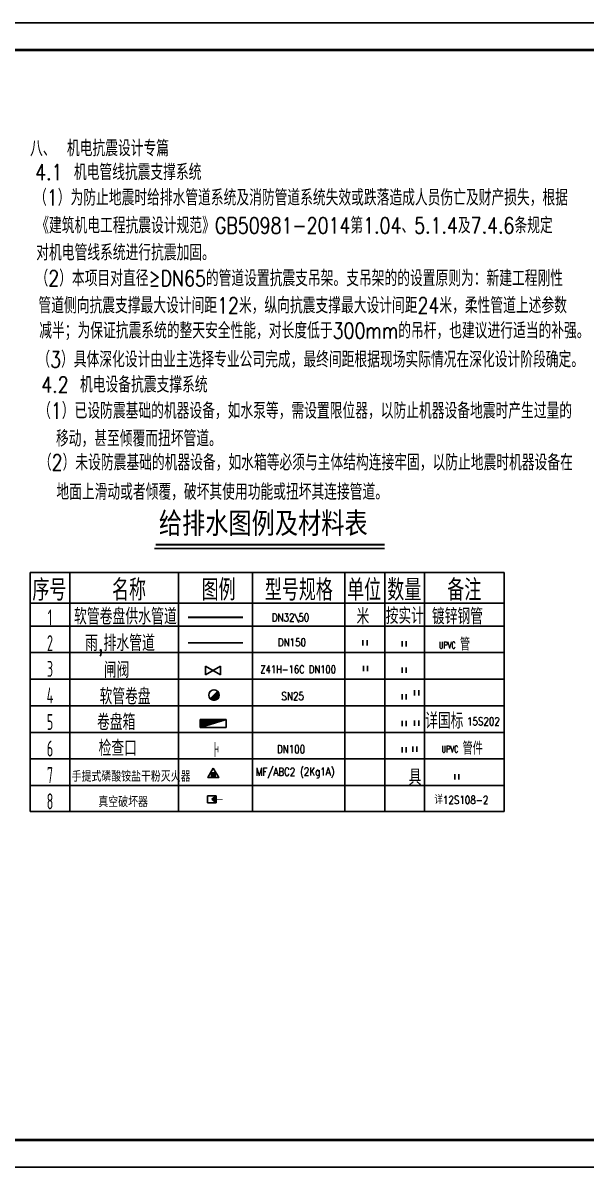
# Model space of a CAD drawing. Extents: x 343352 to 417652, y 770641 to 1036530.
# Drawn here: x 371661 to 392325, y 770641 to 812641 of the extents above; entities that cross this region are included whole.
import ezdxf
from ezdxf.enums import TextEntityAlignment as Align

# ---------------------------------------------------------------- set-up
doc = ezdxf.new("R2010")
doc.units = 0
doc.header["$LTSCALE"] = 1000
doc.header["$MEASUREMENT"] = 0
doc.linetypes.add('CENTER2', pattern=[1.125, 0.75, -0.125, 0.125, -0.125])
doc.linetypes.add('PHANTOM2', pattern=[1.25, 0.625, -0.125, 0.125, -0.125, 0.125, -0.125])
for name, color, linetype in [('EQUIP_消防', 7, 'Continuous'), ('P_XF_GJ', 7, 'Continuous'), ('PIPE-雨水', 4, 'CENTER2'), ('PUB_', 7, 'Continuous'), ('PUB_TEXT', 7, 'Continuous'), ('TWT_TITLE', 7, 'Continuous'), ('VALVE_消防', 7, 'Continuous'), ('X_PS_GJ', 7, 'Continuous')]:
    doc.layers.add(name, color=color, linetype=linetype)
doc.layers.add('PIPE-消防', color=1, linetype='PHANTOM2', lineweight=50)
doc.styles.add('-宋体', font='', dxfattribs={"width": 0.8})
doc.styles.add('_HZTXT', font='txt.shx', dxfattribs={"width": 0.8, "bigfont": 'hztxt.shx'})
doc.styles.add('DIM_FONT', font='SIMPLEX.shx', dxfattribs={"width": 0.8, "bigfont": 'hztxt.shx'})
doc.styles.add('HZ', font='txt_____.ttf', dxfattribs={"bigfont": 'hztxt'})
doc.styles.get("Standard").update_dxf_attribs({"font": 'gbenor.shx', "bigfont": 'gbcbig.shx'})
doc.styles.get('-宋体').set_extended_font_data('SimSun')

# ---------------------------------------------------------------- blocks, each defined once
blk = doc.blocks.new('*X22')
at = {"color": 0}
for p, q in [((7200.7375, 5700.7375), (7201, 5700.7375)), ((7200.74375, 5700.74375), (7201, 5700.74375)), ((7200.75, 5700.75), (7201, 5700.75)), ((7200.75625, 5700.75625), (7201, 5700.75625)), ((7200.7625, 5700.7625), (7201, 5700.7625)), ((7200.76875, 5700.76875), (7201, 5700.76875)), ((7200.775, 5700.775), (7201, 5700.775)), ((7200.78125, 5700.78125), (7201, 5700.78125)), ((7200.7875, 5700.7875), (7201, 5700.7875)), ((7200.79375, 5700.79375), (7201, 5700.79375)), ((7200.8, 5700.8), (7201, 5700.8)), ((7200.80625, 5700.80625), (7201, 5700.80625)), ((7200.8125, 5700.8125), (7201, 5700.8125)), ((7200.81875, 5700.81875), (7201, 5700.81875)), ((7200.825, 5700.825), (7201, 5700.825)), ((7200.83125, 5700.83125), (7201, 5700.83125)), ((7200.8375, 5700.8375), (7201, 5700.8375)), ((7200.84375, 5700.84375), (7201, 5700.84375)), ((7200.85, 5700.85), (7201, 5700.85)), ((7200.85625, 5700.85625), (7201, 5700.85625)), ((7200.8625, 5700.8625), (7201, 5700.8625)), ((7200.86875, 5700.86875), (7201, 5700.86875)), ((7200.875, 5700.875), (7201, 5700.875)), ((7200.88125, 5700.88125), (7201, 5700.88125)), ((7200.8875, 5700.8875), (7201, 5700.8875)), ((7200.89375, 5700.89375), (7201, 5700.89375)), ((7200.9, 5700.9), (7201, 5700.9)), ((7200.90625, 5700.90625), (7201, 5700.90625)), ((7200.9125, 5700.9125), (7201, 5700.9125)), ((7200.91875, 5700.91875), (7201, 5700.91875)), ((7200.925, 5700.925), (7201, 5700.925)), ((7200.93125, 5700.93125), (7201, 5700.93125)), ((7200.9375, 5700.9375), (7201, 5700.9375)), ((7200.94375, 5700.94375), (7201, 5700.94375)), ((7200.95, 5700.95), (7201, 5700.95)), ((7200.95625, 5700.95625), (7201, 5700.95625)), ((7200.9625, 5700.9625), (7201, 5700.9625)), ((7200.96875, 5700.96875), (7201, 5700.96875)), ((7200.975, 5700.975), (7201, 5700.975)), ((7200.98125, 5700.98125), (7201, 5700.98125)), ((7200.9875, 5700.9875), (7201, 5700.9875)), ((7200.99375, 5700.99375), (7201, 5700.99375)), ((7200.29375, 5700.29375), (7201, 5700.29375)), ((7200.3, 5700.3), (7201, 5700.3)), ((7200.30625, 5700.30625), (7201, 5700.30625)), ((7200.3125, 5700.3125), (7201, 5700.3125)), ((7200.31875, 5700.31875), (7201, 5700.31875)), ((7200.325, 5700.325), (7201, 5700.325)), ((7200.33125, 5700.33125), (7201, 5700.33125)), ((7200.3375, 5700.3375), (7201, 5700.3375)), ((7200.34375, 5700.34375), (7201, 5700.34375)), ((7200.35, 5700.35), (7201, 5700.35)), ((7200.35625, 5700.35625), (7201, 5700.35625)), ((7200.3625, 5700.3625), (7201, 5700.3625)), ((7200.36875, 5700.36875), (7201, 5700.36875)), ((7200.375, 5700.375), (7201, 5700.375)), ((7200.38125, 5700.38125), (7201, 5700.38125)), ((7200.3875, 5700.3875), (7201, 5700.3875)), ((7200.39375, 5700.39375), (7201, 5700.39375)), ((7200.4, 5700.4), (7201, 5700.4)), ((7200.40625, 5700.40625), (7201, 5700.40625)), ((7200.4125, 5700.4125), (7201, 5700.4125)), ((7200.41875, 5700.41875), (7201, 5700.41875)), ((7200.425, 5700.425), (7201, 5700.425)), ((7200.43125, 5700.43125), (7201, 5700.43125)), ((7200.4375, 5700.4375), (7201, 5700.4375)), ((7200.44375, 5700.44375), (7201, 5700.44375)), ((7200.45, 5700.45), (7201, 5700.45)), ((7200.45625, 5700.45625), (7201, 5700.45625)), ((7200.4625, 5700.4625), (7201, 5700.4625)), ((7200.46875, 5700.46875), (7201, 5700.46875)), ((7200.475, 5700.475), (7201, 5700.475)), ((7200.48125, 5700.48125), (7201, 5700.48125)), ((7200.4875, 5700.4875), (7201, 5700.4875)), ((7200.49375, 5700.49375), (7201, 5700.49375)), ((7200.5, 5700.5), (7201, 5700.5)), ((7200.50625, 5700.50625), (7201, 5700.50625)), ((7200.5125, 5700.5125), (7201, 5700.5125)), ((7200.51875, 5700.51875), (7201, 5700.51875)), ((7200.525, 5700.525), (7201, 5700.525)), ((7200.53125, 5700.53125), (7201, 5700.53125)), ((7200.5375, 5700.5375), (7201, 5700.5375)), ((7200.54375, 5700.54375), (7201, 5700.54375)), ((7200.55, 5700.55), (7201, 5700.55)), ((7200.55625, 5700.55625), (7201, 5700.55625)), ((7200.5625, 5700.5625), (7201, 5700.5625)), ((7200.56875, 5700.56875), (7201, 5700.56875)), ((7200.575, 5700.575), (7201, 5700.575)), ((7200.58125, 5700.58125), (7201, 5700.58125)), ((7200.5875, 5700.5875), (7201, 5700.5875)), ((7200.59375, 5700.59375), (7201, 5700.59375)), ((7200.6, 5700.6), (7201, 5700.6)), ((7200.60625, 5700.60625), (7201, 5700.60625)), ((7200.6125, 5700.6125), (7201, 5700.6125)), ((7200.61875, 5700.61875), (7201, 5700.61875)), ((7200.625, 5700.625), (7201, 5700.625)), ((7200.63125, 5700.63125), (7201, 5700.63125)), ((7200.6375, 5700.6375), (7201, 5700.6375)), ((7200.64375, 5700.64375), (7201, 5700.64375)), ((7200.65, 5700.65), (7201, 5700.65)), ((7200.65625, 5700.65625), (7201, 5700.65625)), ((7200.6625, 5700.6625), (7201, 5700.6625)), ((7200.66875, 5700.66875), (7201, 5700.66875)), ((7200.675, 5700.675), (7201, 5700.675)), ((7200.68125, 5700.68125), (7201, 5700.68125)), ((7200.6875, 5700.6875), (7201, 5700.6875)), ((7200.69375, 5700.69375), (7201, 5700.69375)), ((7200.7, 5700.7), (7201, 5700.7)), ((7200.70625, 5700.70625), (7201, 5700.70625)), ((7200.7125, 5700.7125), (7201, 5700.7125)), ((7200.71875, 5700.71875), (7201, 5700.71875)), ((7200.725, 5700.725), (7201, 5700.725)), ((7200.73125, 5700.73125), (7201, 5700.73125)), ((7200.00625, 5700.00625), (7201, 5700.00625)), ((7200.0125, 5700.0125), (7201, 5700.0125)), ((7200.01875, 5700.01875), (7201, 5700.01875)), ((7200.025, 5700.025), (7201, 5700.025)), ((7200.03125, 5700.03125), (7201, 5700.03125)), ((7200.0375, 5700.0375), (7201, 5700.0375)), ((7200.04375, 5700.04375), (7201, 5700.04375)), ((7200.05, 5700.05), (7201, 5700.05)), ((7200.05625, 5700.05625), (7201, 5700.05625)), ((7200.0625, 5700.0625), (7201, 5700.0625)), ((7200.06875, 5700.06875), (7201, 5700.06875)), ((7200.075, 5700.075), (7201, 5700.075)), ((7200.08125, 5700.08125), (7201, 5700.08125)), ((7200.0875, 5700.0875), (7201, 5700.0875)), ((7200.09375, 5700.09375), (7201, 5700.09375)), ((7200.1, 5700.1), (7201, 5700.1)), ((7200.10625, 5700.10625), (7201, 5700.10625)), ((7200.1125, 5700.1125), (7201, 5700.1125)), ((7200.11875, 5700.11875), (7201, 5700.11875)), ((7200.125, 5700.125), (7201, 5700.125)), ((7200.13125, 5700.13125), (7201, 5700.13125)), ((7200.1375, 5700.1375), (7201, 5700.1375)), ((7200.14375, 5700.14375), (7201, 5700.14375)), ((7200.15, 5700.15), (7201, 5700.15)), ((7200.15625, 5700.15625), (7201, 5700.15625)), ((7200.1625, 5700.1625), (7201, 5700.1625)), ((7200.16875, 5700.16875), (7201, 5700.16875)), ((7200.175, 5700.175), (7201, 5700.175)), ((7200.18125, 5700.18125), (7201, 5700.18125)), ((7200.1875, 5700.1875), (7201, 5700.1875)), ((7200.19375, 5700.19375), (7201, 5700.19375)), ((7200.2, 5700.2), (7201, 5700.2)), ((7200.20625, 5700.20625), (7201, 5700.20625)), ((7200.2125, 5700.2125), (7201, 5700.2125)), ((7200.21875, 5700.21875), (7201, 5700.21875)), ((7200.225, 5700.225), (7201, 5700.225)), ((7200.23125, 5700.23125), (7201, 5700.23125)), ((7200.2375, 5700.2375), (7201, 5700.2375)), ((7200.24375, 5700.24375), (7201, 5700.24375)), ((7200.25, 5700.25), (7201, 5700.25)), ((7200.25625, 5700.25625), (7201, 5700.25625)), ((7200.2625, 5700.2625), (7201, 5700.2625)), ((7200.26875, 5700.26875), (7201, 5700.26875)), ((7200.275, 5700.275), (7201, 5700.275)), ((7200.28125, 5700.28125), (7201, 5700.28125)), ((7200.2875, 5700.2875), (7201, 5700.2875))]:
    blk.add_line(p, q, dxfattribs=at)
blk = doc.blocks.new('_XHS1')
for p, q in [((0.5, 0), (-0.5, 0)), ((-0.5, 0), (-0.5, -1)), ((0.5, 0), (-0.5, -1)), ((0.5, -1), (0.5, 0)), ((-0.5, -1), (0.5, -1))]:
    blk.add_line(p, q)
at = {"rotation": 180}
blk.add_blockref('*X22', (7200.5, 5700), dxfattribs=at)
blk = doc.blocks.new('_XHS2')
blk.add_line((38, -92), (223, 92))
at = {"color": 0}
for p, q in [((135, -131), (135, 4)), ((136, 5), (261, 5)), ((140, -130), (140, 10)), ((141, 10), (261, 10)), ((146, 15), (261, 15)), ((146, -130), (146, 15)), ((151, 21), (260, 21)), ((151, -129), (151, 20)), ((156, -128), (156, 25)), ((157, 26), (259, 26)), ((161, -127), (161, 31)), ((162, 31), (258, 31)), ((167, 36), (256, 36)), ((167, -126), (167, 36)), ((172, 42), (255, 42)), ((172, -124), (172, 41)), ((177, -122), (177, 46)), ((178, 47), (253, 47)), ((182, -120), (182, 52)), ((183, 52), (251, 52)), ((188, 57), (248, 57)), ((188, -118), (188, 57)), ((193, 63), (246, 63)), ((193, -115), (193, 62)), ((198, -112), (198, 67)), ((199, 68), (243, 68)), ((203, -109), (203, 73)), ((204, 73), (239, 73)), ((209, 78), (235, 78)), ((209, -105), (209, 78)), ((214, 84), (231, 84)), ((214, -101), (214, 83)), ((219, -96), (219, 88)), ((220, 89), (227, 89)), ((224, -91), (224, 91)), ((230, -86), (230, 86)), ((235, -79), (235, 79)), ((240, -72), (240, 72)), ((245, -63), (245, 63)), ((251, -52), (251, 52)), ((256, -38), (256, 38)), ((261, -10), (261, 10)), ((41, -90), (226, -90)), ((41, -95), (41, -90)), ((41, -95), (221, -95)), ((46, -84), (231, -84)), ((46, -99), (46, -85)), ((47, -100), (215, -100)), ((51, -104), (51, -80)), ((52, -79), (235, -79)), ((53, -105), (208, -105)), ((56, -108), (56, -74)), ((57, -74), (239, -74)), ((61, -111), (200, -111)), ((62, -69), (242, -69)), ((62, -111), (62, -69)), ((67, -63), (245, -63)), ((67, -114), (67, -64)), ((70, -116), (191, -116)), ((72, -117), (72, -59)), ((73, -58), (248, -58)), ((77, -119), (77, -53)), ((78, -53), (250, -53)), ((82, -121), (180, -121)), ((83, -48), (253, -48)), ((83, -122), (83, -48)), ((88, -42), (254, -42)), ((88, -124), (88, -43)), ((93, -125), (93, -38)), ((94, -37), (256, -37)), ((98, -127), (98, -32)), ((98, -126), (164, -126)), ((99, -32), (258, -32)), ((104, -27), (259, -27)), ((104, -128), (104, -27)), ((109, -21), (260, -21)), ((109, -129), (109, -22)), ((114, -130), (114, -17)), ((115, -16), (261, -16)), ((119, -130), (119, -11)), ((120, -11), (261, -11)), ((125, -6), (261, -6)), ((125, -131), (125, -6)), ((130, 0), (262, 0)), ((130, -131), (130, -1))]:
    blk.add_line(p, q, dxfattribs=at)
for start, end in [(45, 225), (225, 45)]:
    blk.add_arc((131, 0), 131, start, end)
blk = doc.blocks.new('$VALVE$00000761')
blk.add_hatch(color=256).paths.add_polyline_path([(79, 153), (0, 257), (-80, 153)])
for p, q in [((-80, 361), (-80, 153)), ((-80, 361), (79, 361)), ((79, 153), (79, 361)), ((0, 257), (-80, 153)), ((-80, 153), (79, 153)), ((0, 257), (79, 153))]:
    blk.add_line(p, q)
at = {"const_width": 15}
blk.add_lwpolyline([(0, 153), (0, 0)], dxfattribs=at)
blk = doc.blocks.new('$ATTACHMENT$00000214')
h = blk.add_hatch()
h.set_pattern_fill('ANSI31', color=256, scale=200, style=0)
h.set_pattern_definition([(45, (-38543.802, -6842.639), (-17.67767, 17.67767), [])])
h.paths.add_polyline_path([(-65, 2), (65, 2), (65, -128), (-65, -128)])
for points in [[(0, 172), (-198, -172), (198, -172)], [(-65, 2), (65, 2), (65, -128), (-65, -128)]]:
    blk.add_lwpolyline(points, close=True)

msp = doc.modelspace()

# ---------------------------------------------------------------- linework, layer by layer
for p, q in [((376490.6, 793343.6), (384928.9, 793343.6)), ((371923.7, 792461.2), (389324.3, 792461.2)), ((371923.7, 792461.2), (371923.7, 791684.8)), ((373386.2, 792461.2), (373386.2, 790499.6)), ((377369.7, 792461.2), (377369.7, 783697.6)), ((380091.3, 792457.4), (380091.3, 783697.6)), ((383474.3, 792461.2), (383474.3, 790499.6)), ((384936.8, 792461.2), (384936.8, 790499.6)), ((386399.3, 792461.2), (386399.3, 790499.6)), ((389324.3, 792461.2), (389324.3, 788687.6)), ((371923.7, 791684.8), (371923.7, 790709.8)), ((371923.7, 791336.7), (389324.3, 791336.7)), ((373386.2, 791336.7), (373386.2, 790361.7)), ((383474.3, 791306.8), (383474.3, 789494.8)), ((384936.8, 791306.8), (384936.8, 789494.8)), ((386399.3, 791306.8), (386399.3, 789494.8)), ((373386.2, 791198.8), (373386.2, 789267.1)), ((371923.7, 790709.8), (371923.7, 789734.8)), ((371923.7, 790499.6), (389324.3, 790499.6)), ((377369.7, 790499.6), (377369.7, 789524.6)), ((383474.3, 790361.7), (383474.3, 783697.6)), ((384936.8, 790361.7), (384936.8, 783697.6)), ((386399.3, 790361.7), (386399.3, 783697.6)), ((371923.7, 789734.8), (371923.7, 788759.8)), ((371923.7, 789524.6), (389324.3, 789524.6)), ((373386.2, 789386.7), (373386.2, 788411.7)), ((389324.3, 789524.6), (389324.3, 787574.6)), ((378361.9, 789023.6), (378907.9, 788708.4)), ((378907.9, 789023.6), (378361.9, 788708.4)), ((378361.9, 789023.6), (378361.9, 788708.4)), ((378907.9, 789023.6), (378907.9, 788708.4)), ((371923.7, 788759.8), (371923.7, 783697.6)), ((371923.7, 788549.6), (389324.3, 788549.6)), ((373386.2, 788411.7), (373386.2, 787436.7)), ((371923.7, 787784.8), (371923.7, 785857.7)), ((371923.7, 787574.6), (389324.3, 787574.6)), ((389324.3, 787597.6), (389324.3, 786622.6)), ((373386.2, 787436.7), (373386.2, 786461.7)), ((371923.7, 786599.6), (389324.3, 786599.6)), ((373386.2, 786461.7), (373386.2, 783697.6)), ((389324.3, 786622.6), (389324.3, 785647.6)), ((389324.3, 786484.7), (389324.3, 783697.6)), ((371923.7, 785624.6), (389324.3, 785624.6)), ((371923.7, 784649.6), (389324.3, 784649.6)), ((371923.7, 783697.6), (389324.3, 783697.6))]:
    msp.add_line(p, q)
at = {"const_width": 78}
msp.add_lwpolyline([(376529.6, 793489.9), (384928.9, 793489.9)], dxfattribs=at)
at = {"layer": 'P_XF_GJ', "const_width": 29.2}
for points in [[(378708, 785693), (378708, 786250.7)], [(378717, 785980.4), (378820.5, 785980.4), (378820.5, 786083.8), (378820.5, 785867.6)]]:
    msp.add_lwpolyline(points, dxfattribs=at)
at = {"layer": 'PIPE-消防', "linetype": 'PHANTOM2', "ltscale": 2, "const_width": 70}
msp.add_lwpolyline([(377718.7, 790816.7), (379736.9, 790816.7)], dxfattribs=at)
at = {"layer": 'PIPE-雨水', "linetype": 'CENTER2', "ltscale": 2, "const_width": 70}
msp.add_lwpolyline([(377718.7, 789885.7), (379736.9, 789885.7)], dxfattribs=at)
at = {"layer": 'TWT_TITLE'}
msp.add_lwpolyline([(343352.5, 770640.7), (417652.5, 770640.7), (417652.5, 812640.7), (343352.5, 812640.7)], close=True, dxfattribs=at)
at = {"layer": 'TWT_TITLE', "const_width": 100}
msp.add_lwpolyline([(345852.5, 771640.7), (416652.5, 771640.7), (416652.5, 811640.7), (345852.5, 811640.7)], close=True, dxfattribs=at)

# ---------------------------------------------------------------- block references
at = {"layer": 'EQUIP_消防'}
msp.add_blockref('$ATTACHMENT$00000214', (378646.7, 785108.8), dxfattribs=at)
at = {"layer": 'P_XF_GJ'}
for name, p, xscale, yscale, zscale in [('_XHS2', (378481.1, 787968.8), 1.462499999906868, 1.462500000139698, 1.4625), ('_XHS1', (378645.4, 787070.5), 950.625, 292.5, 950.625)]:
    msp.add_blockref(name, p, dxfattribs=dict(at, xscale=xscale, yscale=yscale, zscale=zscale))
at = {"layer": 'VALVE_消防', "xscale": -1.56, "yscale": 1.56, "zscale": 1.56, "rotation": 90}
msp.add_blockref('$VALVE$00000761', (378993.6, 784141.1), dxfattribs=at)

# ---------------------------------------------------------------- texts
at = {"width": 0.65}
for s, p in [('1', (372655, 790526.8)), ('2', (372655, 789581.7)), ('3', (372655, 788636.6)), ('4', (372655, 787661.6)), ('5', (372655, 786686.6)), ('6', (372655, 785711.6)), ('7', (372655, 784736.6)), ('8', (372655, 783773.1))]:
    msp.add_text(s, height=585, dxfattribs=at).set_placement(p, align=Align.CENTER)
at = {"linetype": 'Continuous', "style": 'HZ', "width": 0.75}
for p in [(384061.4, 789397), (385500.3, 789364.2), (384078.5, 788455.8), (385500.3, 788389.2), (385500.3, 787414.2), (385957.2, 787565.7), (385500.3, 786439.2), (385957.2, 786450.8), (385500.3, 785464.2), (385894.8, 785498.4), (387432.3, 784474.9)]:
    msp.add_text('"', height=585, dxfattribs=at).set_placement(p)
at = {"color": 7, "flags": 9}
for tag, s in [('XSIZE', '250'), ('YSIZE', '144')]:
    msp.add_attdef(tag, (378634.9, 788866), s, height=1.09, dxfattribs=at)
at = {"layer": 'P_XF_GJ', "style": 'DIM_FONT', "width": 0.8}
for s, height, p in [('DN32\\50', 292.5, (380794.4, 790669.5)), ('DN150', 292.5, (381015.8, 789756.7)), ('Z41H-16C DN100', 280.8, (380372.8, 788770.2)), ('SN25', 292.5, (381149.6, 787782.6)), ('15S202', 292.5, (387955, 786855.5)), ('DN100', 292.5, (380983.9, 785833.9))]:
    msp.add_text(s, height=height, dxfattribs=at).set_placement(p)
at = {"layer": 'PUB_', "style": 'DIM_FONT', "width": 0.8}
for s, p in [('MF/ABC2', (380209.7, 785004.6)), ('(2Kg1A)', (381828.5, 785013.9)), ('详12S108-2', (386757.7, 783971.7))]:
    msp.add_text(s, height=292.5, dxfattribs=at).set_placement(p)
at = {"layer": 'PUB_TEXT', "style": '_HZTXT', "width": 0.8}
for s, height, p in [('八、 机电抗震设计专篇', 585, (371923.9, 807743.2)), ('4.1 机电管线抗震支撑系统', 585, (372112.5, 806868.3)), ('（1）为防止地震时给排水管道系统及消防管道系统失效或跌落造成人员伤亡及财产损失，根据', 585, (372071.7, 805933.3)), ('《建筑机电工程抗震设计规范》GB50981-2014第1.04、5.1.4及7.4.6条规定', 585, (372151.4, 804911.5)), ('对机电管线系统进行抗震加固。', 585, (372151.4, 803917.3)), ('（2）本项目对直径≥DN65的管道设置抗震支吊架。支吊架的的设置原则为：新建工程刚性', 585, (372124, 802970.9)), ('管道侧向抗震支撑最大设计间距12米，纵向抗震支撑最大设计间距24米，柔性管道上述参数', 585, (372232.8, 801975.6)), ('减半；为保证抗震系统的整天安全性能，对长度低于300mm的吊杆，也建议进行适当的补强。', 585, (372261.2, 801051.3)), ('（3）具体深化设计由业主选择专业公司完成，最终间距根据现场实际情况在深化设计阶段确定。', 585, (372191.9, 799991.5)), ('4.2 机电设备抗震支撑系统', 585, (372336.6, 799067.7)), ('（1）已设防震基础的机器设备，如水泵等，需设置限位器，以防止机器设备地震时产生过量的', 585, (372221.2, 798109.5)), ('移动，甚至倾覆而扭坏管道。', 585, (372875.3, 797091.4)), ('（2）未设防震基础的机器设备，如水箱等必须与主体结构连接牢固，以防止地震时机器设备在', 585, (372248.9, 796212.8)), ('地面上滑动或者倾覆，破坏其使用功能或扭坏其连接管道。', 585, (372888.8, 795132.9)), ('软管卷盘供水管道', 589.68, (373534, 790557)), ('按实计', 585, (384972, 790579.3)), ('镀锌钢管', 585, (386668, 790563.1)), ('雨,排水管道', 589.68, (373943.7, 789580.4)), ('闸阀', 582.66, (374632.4, 788594.8)), ('软管卷盘', 585, (374473.3, 787624.1)), ('卷盘箱', 585, (374381.6, 786680.6)), ('检查口', 585, (374439.4, 785727)), ('手提式磷酸铵盐干粉灭火器', 394.875, (373450.3, 784787.2)), ('具', 585, (385815.2, 784659.3)), ('真空破坏器', 394.88, (374431.3, 783853.3))]:
    msp.add_text(s, height=height, dxfattribs=at).set_placement(p)
at = {"layer": 'PUB_TEXT', "color": 3, "style": '-宋体', "width": 0.8}
msp.add_text('给排水图例及材料表', height=780, dxfattribs=at).set_placement((376649.8, 793891.8))
at = {"layer": 'PUB_TEXT', "linetype": 'Continuous', "style": '_HZTXT', "width": 0.8}
for s, height, p in [('序号', 780, (372010.2, 791434.2)), ('名称', 780, (374930.8, 791434.2)), ('图例', 780, (378216.2, 791437.2)), ('型号规格', 780, (380537.7, 791434.2)), ('单位', 780, (383555.6, 791434.2)), ('数量', 780, (385031.1, 791434.2)), ('备注', 780, (387232.6, 791434.2)), ('米', 585, (383901.5, 790558.5)), ('管', 468, (387693.8, 789599.9)), ('详国标', 585, (386418.1, 786729)), ('管件', 468, (387790.3, 785782.2))]:
    msp.add_text(s, height=height, dxfattribs=at).set_placement(p)
at = {"layer": 'X_PS_GJ', "linetype": 'Continuous', "style": 'HZ', "width": 0.75}
for p in [(386925.9, 789682.1), (387022.3, 785864.5)]:
    msp.add_text('UPVC', height=234, dxfattribs=at).set_placement(p)

doc.saveas('drawing.dxf')
